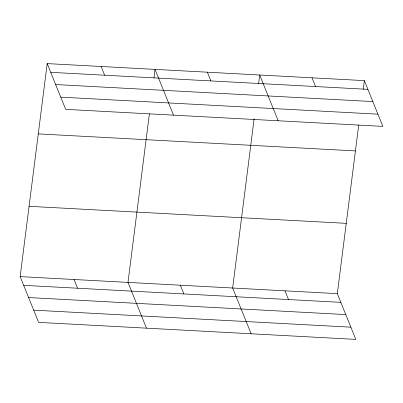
<?xml version="1.0" encoding="UTF-8"?>
<svg xmlns="http://www.w3.org/2000/svg" width="403" height="403" viewBox="0 0 403 403"><rect width="100%" height="100%" fill="white"/><g stroke="black" fill="none" stroke-linecap="round" stroke-linejoin="round"><path stroke-width="0.6" d="M358.725 125.021L337.316 293.636L355.804 339.397L38.638 322.375L20.15 276.614L47.196 63.603L364.362 80.625L382.85 126.386L65.684 109.364L47.196 63.603M149.397 113.787L127.988 282.402L146.475 328.163M153.936 78.026L155.034 69.392L173.522 115.152M254.137 118.789L232.652 288.019L251.14 333.78M258.6 83.643L259.698 75.008L278.186 120.769M363.264 89.259L364.362 80.625M50.723 72.323L367.884 89.345M55.659 84.544L372.825 101.571M60.747 97.138L377.913 114.165M38.27 133.897L355.436 150.918M29.076 206.321L346.242 223.343M20.15 276.614L337.316 293.636M23.671 285.334L340.837 302.361M28.613 297.555L345.774 314.582M33.701 310.149L350.862 327.176M312.028 77.819L315.554 86.539M207.364 72.197L210.89 80.922M284.981 290.83L288.508 299.55M101.118 66.495L104.639 75.22M180.317 285.213L183.844 293.933M74.066 279.506L77.593 288.231"/></g></svg>
